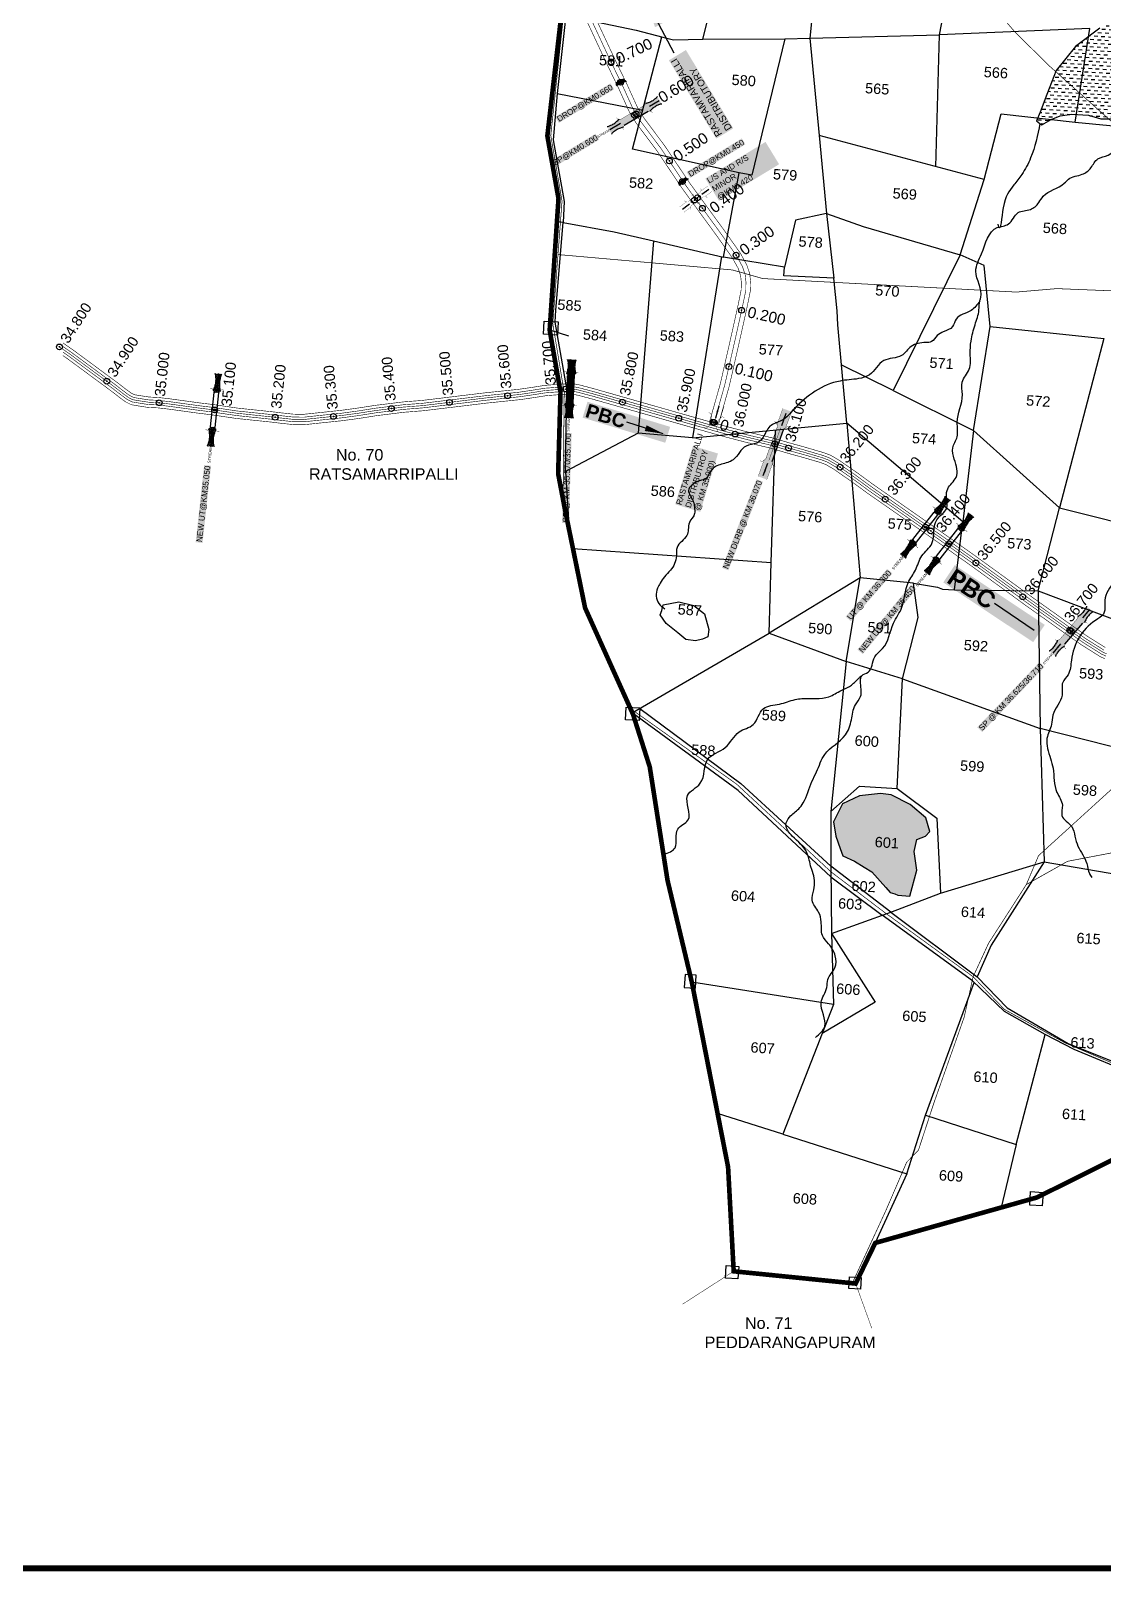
# Model space of a CAD drawing. Header units: inches. Extents: x 198958 to 218693, y 1596361 to 1611769.
# Drawn here: x 201623 to 203481, y 1598875 to 1601544 of the extents above; entities that cross this region are included whole.
import ezdxf
from ezdxf.enums import TextEntityAlignment as Align

# ---------------------------------------------------------------- set-up
doc = ezdxf.new("R2010")
doc.units = ezdxf.units.IN
doc.header["$LTSCALE"] = 15
doc.header["$MEASUREMENT"] = 0
doc.header["$PDMODE"] = 32
doc.header["$PDSIZE"] = 10
doc.linetypes.add('ACAD_ISO02W100', pattern=[15, 12, -3])
doc.linetypes.add('HIDDEN2', pattern=[0.1875, 0.125, -0.0625])
for name, color, linetype in [('CANAL1', 7, 'Continuous'), ('CSMark', 72, 'Continuous'), ('PAPER SIZE', 5, 'Continuous'), ('PLOTS', 7, 'Continuous'), ('PLOTS NO', 7, 'Continuous'), ('RE REMARKS', 7, 'Continuous'), ('ROADS', 1, 'Continuous'), ('STREAMS', 4, 'Continuous'), ('STRUCTURE', 5, 'Continuous'), ('TANKS', 4, 'Continuous'), ('TEXT', 1, 'Continuous'), ('text2', 7, 'Continuous'), ('VILLAGE BOUNDARY STONES', 1, 'Continuous'), ('VILLAGE BOUNDAY', 5, 'Continuous'), ('VILLAGE BOUNDRY', 5, 'Continuous')]:
    doc.layers.add(name, color=color, linetype=linetype)
doc.styles.get("Standard").update_dxf_attribs({"font": 'arial.ttf'})
doc.dimstyles.get("Standard").update_dxf_attribs({"dimtxt": 0.18, "dimasz": 0.18, "dimexe": 0.18, "dimexo": 0.0625, "dimgap": 0.09, "dimtad": 0, "dimtih": 1, "dimtoh": 1, "dimdec": 4, "dimzin": 0, "dimdsep": 46, "dimtxsty": 'Standard', "dimcen": 0.09, "dimadec": 0, "dimazin": 0, "dimtfac": 1, "dimtdec": 4, "dimtofl": 0, "dimtmove": 0, "dimatfit": 3, "dimfxl": 1, "dimtolj": 1, "dimtzin": 0, "dimarcsym": 0})
pattern_1 = [(356.38964, (193844.571, 1595630.348), (6.67528, 5.8829062), [6.2915795, -6.2915795])]

# ---------------------------------------------------------------- blocks, each defined once
blk = doc.blocks.new('DROP')
h = blk.add_hatch()
h.set_pattern_fill('ANSI31', color=1, scale=10, angle=45)
h.set_pattern_definition([(90, (-324.4107, -25.7687), (-1.25, 0), [])])
h.paths.add_polyline_path([(-9.9, -4.3), (-13.8, 4.1), (13.8, 4.1), (10.2, -4.3)])
at = {"layer": 'STRUCTURE', "color": 5, "const_width": 0.49}
blk.add_lwpolyline([(-9.9, -4.3), (-13.8, 4.1), (13.8, 4.1), (10.2, -4.3), (-9.9, -4.3)], dxfattribs=at)
at = {"layer": 'STRUCTURE', "color": 5}
blk.add_circle((0, 0), 1.33, dxfattribs=at)
blk = doc.blocks.new('SP')
at = {"layer": 'STRUCTURE'}
h = blk.add_hatch(dxfattribs=at)
h.set_pattern_fill('DASH', color=256, scale=8, style=0)
edge = h.paths.add_edge_path()
edge.add_spline(control_points=[(769825.7, 1706742.1), (769825.3, 1706741.8), (769823.8, 1706740.8), (769820.9, 1706740.3), (769817, 1706739.7), (769811.4, 1706738.9), (769804, 1706739.7), (769798.4, 1706741), (769795.6, 1706741.6)], knot_values=[0, 0, 0, 0, 1.613557, 5.24513, 8.624976, 13.470124, 22.190216, 30.746377, 30.746377, 30.746377, 30.746377], degree=3, periodic=0)
edge.add_line((769795.6, 1706741.6), (769792.6, 1706739.6))
edge.add_line((769792.6, 1706739.6), (769732.6, 1706739.6))
edge.add_line((769732.6, 1706739.6), (769729.6, 1706741.6))
edge.add_spline(control_points=[(769729.6, 1706741.6), (769726.9, 1706740.9), (769721.3, 1706739.5), (769713.9, 1706738.5), (769708.3, 1706739.1), (769704.4, 1706739.6), (769701.5, 1706740), (769700, 1706741), (769699.5, 1706741.3)], knot_values=[0, 0, 0, 0, 8.556161, 17.276253, 22.121402, 25.501247, 29.13282, 30.746377, 30.746377, 30.746377, 30.746377], degree=3, periodic=0)
edge.add_line((769699.5, 1706741.3), (769699.5, 1706722.1))
edge.add_spline(control_points=[(769699.5, 1706722.1), (769700, 1706722.4), (769701.4, 1706723.4), (769704.3, 1706724), (769708.2, 1706724.5), (769713.8, 1706725.3), (769721.2, 1706724.5), (769726.8, 1706723.3), (769729.6, 1706722.6)], knot_values=[0, 0, 0, 0, 1.613557, 5.24513, 8.624976, 13.470124, 22.190216, 30.746377, 30.746377, 30.746377, 30.746377], degree=3, periodic=0)
edge.add_line((769729.6, 1706722.6), (769732.6, 1706724.6))
edge.add_line((769732.6, 1706724.6), (769792.6, 1706724.6))
edge.add_line((769792.6, 1706724.6), (769795.6, 1706722.6))
edge.add_spline(control_points=[(769795.6, 1706722.6), (769798.4, 1706723.3), (769803.9, 1706724.8), (769811.3, 1706725.8), (769817, 1706725.1), (769820.9, 1706724.7), (769823.8, 1706724.2), (769825.2, 1706723.3), (769825.7, 1706723)], knot_values=[0, 0, 0, 0, 8.556161, 17.276253, 22.121402, 25.501247, 29.13282, 30.746377, 30.746377, 30.746377, 30.746377], degree=3, periodic=0)
edge.add_line((769825.7, 1706723), (769825.7, 1706742.1))
h.paths.add_polyline_path([(769764.2, 1706732.1, -1), (769761.1, 1706732.1, -1)], flags=0)
h.paths.add_polyline_path([(769761.1, 1706732.1, 1), (769764.2, 1706732.1, 1)], flags=16)
at = {"layer": 'STRUCTURE', "const_width": 0.628}
for points in [[(769726.6, 1706747.6), (769726.6, 1706743.6), (769732.6, 1706739.6), (769792.6, 1706739.6), (769798.6, 1706743.6), (769798.6, 1706747.6)], [(769726.6, 1706716.6), (769726.6, 1706720.6), (769732.6, 1706724.6), (769792.6, 1706724.6), (769798.6, 1706720.6), (769798.6, 1706716.6)]]:
    blk.add_lwpolyline(points, dxfattribs=at)
at = {"layer": 'STRUCTURE', "color": 3}
blk.add_lwpolyline([(769732.6, 1706724.6), (769792.6, 1706724.6)], dxfattribs=at)
blk.add_lwpolyline([(769732.6, 1706724.6), (769792.6, 1706724.6)], dxfattribs=at)
at = {"layer": 'STRUCTURE', "color": 0}
blk.add_circle((769762.6, 1706732.1), 1.55, dxfattribs=at)
at = {"layer": 'STRUCTURE'}
for points in [[(769699.5, 1706741.3), (769700.9, 1706740.5), (769704.4, 1706739.6), (769707.8, 1706739.2), (769712.6, 1706738.8), (769721.3, 1706739.7), (769729.6, 1706741.6)], [(769699.5, 1706722.1), (769700.9, 1706723), (769704.4, 1706724), (769707.7, 1706724.5), (769712.5, 1706725), (769721.2, 1706724.4), (769729.6, 1706722.6)], [(769825.7, 1706742.1), (769824.3, 1706741.3), (769820.8, 1706740.3), (769817.5, 1706739.8), (769812.7, 1706739.2), (769804, 1706739.9), (769795.6, 1706741.6)], [(769825.7, 1706723), (769824.3, 1706723.8), (769820.8, 1706724.7), (769817.4, 1706725.1), (769812.6, 1706725.5), (769803.9, 1706724.6), (769795.6, 1706722.6)]]:
    blk.add_spline(points, degree=3, dxfattribs=at)
at = {"layer": 'STRUCTURE', "color": 0}
blk.add_text('STREAM', height=5, dxfattribs=at).set_placement((769684.3, 1706732.1), align=Align.MIDDLE_CENTER)
for points in [[(769727.4, 1706732.1), (769700.8, 1706732.1)], [(769824.4, 1706732.1), (769800.5, 1706732.1)]]:
    blk.add_leader(points, dimstyle='Standard', override={"dimasz": 10, "dimgap": 0.09, "dimtad": 0}, dxfattribs=at)
blk = doc.blocks.new('UT')
at = {"layer": 'STRUCTURE'}
h = blk.add_hatch(dxfattribs=at)
h.set_pattern_fill('DASH', color=150, scale=8, angle=-39.6278, style=0)
h.set_pattern_definition([(320.372247933, (-4370.464, -6260.8811), (1.40800153113, 0.132407282), [1, -1])])
h.paths.add_polyline_path([(765163, 1700681.9), (765165.6, 1700680.6), (765167.2, 1700680.3), (765169.1, 1700680), (765172.4, 1700679.6), (765176.4, 1700679.3), (765179.5, 1700679.5), (765183.1, 1700679.9), (765187.7, 1700680.9), (765188.9, 1700681.2), (765193.1, 1700682.2), (765196.1, 1700680.2), (765196.1, 1700672.2), (765193.1, 1700670.2), (765190.5, 1700670.8), (765188.1, 1700671.3), (765185.5, 1700671.8), (765183.6, 1700672.1), (765181, 1700672.5), (765180.3, 1700672.5), (765178.5, 1700672.6), (765176.7, 1700672.6), (765174.6, 1700672.5), (765172.5, 1700672.3), (765170.4, 1700672), (765168.5, 1700671.7), (765166.1, 1700671.2), (765165, 1700670.8), (765163, 1700669.7)])
h.paths.add_polyline_path([(765259.1, 1700682.2), (765256.1, 1700680.2), (765256.1, 1700672.2), (765259.1, 1700670.2), (765261.9, 1700671), (765264.4, 1700671.6), (765266.4, 1700672), (765269.1, 1700672.5), (765272.7, 1700673), (765276.1, 1700673.1), (765278.6, 1700672.9), (765281.2, 1700672.7), (765283.9, 1700672.3), (765286.4, 1700671.9), (765288, 1700671.3), (765289.2, 1700670.6), (765289.1, 1700682.7), (765287.6, 1700681.8), (765285.7, 1700681.2), (765283, 1700680.7), (765281.2, 1700680.4), (765276.7, 1700679.9), (765272.7, 1700679.9), (765268.7, 1700680.3), (765264.8, 1700681), (765261.2, 1700681.7)])
at = {"layer": 'STRUCTURE', "color": 150, "const_width": 0.628}
for points in [[(765190.1, 1700688.2), (765190.1, 1700684.2), (765196.1, 1700680.2), (765256.1, 1700680.2), (765262.1, 1700684.2), (765262.1, 1700688.2)], [(765190.1, 1700664.2), (765190.1, 1700668.2), (765196.1, 1700672.2), (765256.1, 1700672.2), (765262.1, 1700668.2), (765262.1, 1700664.2)]]:
    blk.add_lwpolyline(points, dxfattribs=at)
at = {"layer": 'STRUCTURE', "color": 150}
for points in [[(765196.1, 1700680.2), (765256.1, 1700680.2)], [(765196.1, 1700672.2), (765256.1, 1700672.2)], [(765196.1, 1700672.2), (765256.1, 1700672.2)]]:
    blk.add_lwpolyline(points, dxfattribs=at)
at = {"layer": 'STRUCTURE', "color": 0}
blk.add_circle((765226.1, 1700676.2), 1.89, dxfattribs=at)
at = {"layer": 'STRUCTURE', "color": 150}
for points in [[(765163, 1700681.9), (765164.4, 1700681.1), (765167.9, 1700680.2), (765171.2, 1700679.8), (765176.1, 1700679.4), (765184.7, 1700680.3), (765193.1, 1700682.2)], [(765289.1, 1700682.7), (765287.8, 1700681.9), (765284.3, 1700680.9), (765280.9, 1700680.4), (765276.1, 1700679.8), (765267.4, 1700680.5), (765259.1, 1700682.2)], [(765163, 1700669.7), (765164.3, 1700670.6), (765167.8, 1700671.6), (765171.2, 1700672.1), (765176, 1700672.6), (765184.7, 1700672), (765193.1, 1700670.2)], [(765289.2, 1700670.6), (765287.8, 1700671.4), (765284.2, 1700672.3), (765280.9, 1700672.7), (765276.1, 1700673.1), (765267.4, 1700672.2), (765259.1, 1700670.2)]]:
    blk.add_spline(points, degree=3, dxfattribs=at)
at = {"layer": 'STRUCTURE', "color": 0}
blk.add_text('STREAM', height=5, dxfattribs=at).set_placement((765148.2, 1700675.8), align=Align.MIDDLE_CENTER)
for points in [[(765289.3, 1700676.7), (765265.4, 1700676.4)], [(765190.9, 1700676), (765164.2, 1700675.8)]]:
    blk.add_leader(points, dimstyle='Standard', override={"dimasz": 10, "dimgap": 0.09, "dimtad": 0}, dxfattribs=at)
blk = doc.blocks.new('DLB')
at = {"layer": 'STRUCTURE'}
h = blk.add_hatch(dxfattribs=at)
h.set_pattern_fill('DOTS', color=6, scale=20, angle=320.37224793, style=0)
h.paths.add_polyline_path([(769699.5, 1706950), (769699.5, 1706934), (769729.1, 1706934), (769732.1, 1706936), (769792.1, 1706936), (769795.1, 1706934), (769824.7, 1706934), (769824.7, 1706950), (769795.1, 1706950), (769792.1, 1706948), (769732.1, 1706948), (769729.1, 1706950)])
at = {"layer": 'STRUCTURE', "color": 6, "linetype": 'ACAD_ISO02W100', "ltscale": 0.5, "const_width": 0.5}
for points in [[(769699.5, 1706950), (769729.1, 1706950)], [(769795.1, 1706950), (769824.7, 1706950)], [(769699.5, 1706934), (769729.1, 1706934)], [(769795.1, 1706934), (769824.7, 1706934)]]:
    blk.add_lwpolyline(points, dxfattribs=at)
at = {"layer": 'STRUCTURE', "color": 6, "const_width": 0.628}
for points in [[(769726.1, 1706956), (769726.1, 1706952), (769732.1, 1706948), (769792.1, 1706948), (769798.1, 1706952), (769798.1, 1706956)], [(769726.1, 1706928), (769726.1, 1706932), (769732.1, 1706936), (769792.1, 1706936), (769798.1, 1706932), (769798.1, 1706928)], [(769732.1, 1706942), (769792.1, 1706942)]]:
    blk.add_lwpolyline(points, dxfattribs=at)
at = {"layer": 'STRUCTURE', "color": 6}
blk.add_lwpolyline([(769732.1, 1706936), (769792.1, 1706936)], dxfattribs=at)
blk.add_lwpolyline([(769732.1, 1706936), (769792.1, 1706936)], dxfattribs=at)
at = {"layer": 'STRUCTURE', "color": 0}
blk.add_circle((769762.1, 1706942), 1.8, dxfattribs=at)
for points in [[(769703.8, 1706942), (769726.7, 1706942)], [(769818.6, 1706942), (769795.7, 1706942)]]:
    blk.add_leader(points, dimstyle='Standard', override={"dimasz": 10, "dimgap": 0.09, "dimtad": 0}, dxfattribs=at)
blk = doc.blocks.new('OT')
at = {"layer": 'STRUCTURE', "color": 190}
for points, const_width in [([(769775.2, 1706601.8), (769775.2, 1706597.8), (769769.2, 1706593.8), (769761.8, 1706593.8), (769754.4, 1706593.8), (769748.4, 1706597.8), (769748.4, 1706601.8)], 0.5), ([(769751.4, 1706595.8), (769729.4, 1706595.8)], 0.5), ([(769751.4, 1706579), (769729.4, 1706579)], 0.5), ([(769748.4, 1706573), (769748.4, 1706577), (769754.4, 1706581), (769761.8, 1706581), (769761.8, 1706581), (769761.8, 1706581), (769769.2, 1706581), (769775.2, 1706577), (769775.2, 1706573)], 0.5), ([(769761.8, 1706593.8), (769761.8, 1706581)], 2.5)]:
    blk.add_lwpolyline(points, dxfattribs=dict(at, const_width=const_width))
at = {"layer": 'STRUCTURE', "color": 0}
blk.add_circle((769761.8, 1706587.4), 1.87, dxfattribs=at)
blk.add_leader([(769732.6, 1706587.4), (769753.8, 1706587.4)], dimstyle='Standard', override={"dimasz": 10, "dimgap": 0.09, "dimtad": 0}, dxfattribs=at)
blk = doc.blocks.new('PBC')
at = {"layer": 'STRUCTURE', "color": 5, "insert": (13.6, 8.7), "char_height": 30, "width": 181.057, "attachment_point": 1, "rotation": 325.6347, "bg_fill": 1, "box_fill_scale": 1.1, "bg_fill_color": 7, "bg_fill_true_color": 16777215, "bg_fill_transparency": 0}
blk.add_mtext('{\\fArial|b1|i0|c0|p34;\\C256;PBC}', dxfattribs=at)
at = {"layer": 'PAPER SIZE'}
blk.add_leader([(148.6, -102.5), (80.6, -54.7)], dimstyle='Standard', override={"dimasz": 40, "dimgap": 0.09, "dimtad": 0, "dimtfill": 2, "dimtfillclr": 5}, dxfattribs=at)

msp = doc.modelspace()

# ---------------------------------------------------------------- hatches: boundary and pattern name
at = {"layer": 'TANKS'}
h = msp.add_hatch(dxfattribs=at)
h.set_pattern_fill('DASH', color=256, scale=1.9816, angle=-3.6104)
h.set_pattern_definition(pattern_1)
h.paths.add_polyline_path([(203671.2, 1601308.3), (203670.3, 1601323.9), (203659.4, 1601338.8), (203652.2, 1601355.7), (203648, 1601379.6), (203638.3, 1601395.7), (203621.8, 1601428.7), (203612.7, 1601460.1), (203611.6, 1601477.2), (203601.3, 1601494), (203582.4, 1601526.9), (203565.3, 1601550.1), (203540.9, 1601561), (203503.1, 1601559.4), (203475.3, 1601548.9), (203433.2, 1601517), (203399.6, 1601475.7), (203383.5, 1601433.9), (203371.8, 1601403.5), (203365.8, 1601388), (203371.4, 1601383.9), (203375, 1601381.3), (203390.7, 1601390.7), (203406.8, 1601396.8), (203426.7, 1601399.9), (203455.4, 1601398), (203477.2, 1601391.8), (203512.8, 1601391.5), (203530.5, 1601385.5), (203535.3, 1601376.2), (203555.3, 1601380.7), (203580.7, 1601382.2), (203600.9, 1601373.4), (203614.8, 1601357.7), (203632.4, 1601342.1), (203646, 1601330), (203657.4, 1601319.1)])
h.paths.add_polyline_path([(203630.9, 1601474.7), (203704.8, 1601478.9), (203766.8, 1601476.3), (203842.7, 1601457.5), (203911.5, 1601434), (203963.3, 1601425.3), (204034.9, 1601399.5), (204047.6, 1601388.5), (204063.3, 1601375), (204062.3, 1601363.3), (204054.5, 1601354.4), (204035.9, 1601352.1), (204001.7, 1601355.9), (203958.9, 1601360.6), (203933.6, 1601363.4), (203918.1, 1601365.1), (203879.5, 1601365.7), (203855.4, 1601366.1), (203802.2, 1601378.9), (203750.1, 1601396.9), (203703.9, 1601409.8), (203644.8, 1601441.1), (203634.3, 1601457.9)])
h = msp.add_hatch(dxfattribs=at)
h.set_pattern_fill('DASH', color=256, scale=1.9816, angle=-3.6104)
h.set_pattern_definition(pattern_1)
h.paths.add_polyline_path([(203145.9, 1600044.9), (203158.2, 1600089.9), (203153.6, 1600122.3), (203158.3, 1600143.1), (203173.5, 1600149.1), (203181, 1600156.9), (203173.6, 1600180.6), (203146.9, 1600203.7), (203114, 1600220.8), (203095.4, 1600222.8), (203058.9, 1600218.6), (203029.4, 1600204.9), (203013.9, 1600173.8), (203017.7, 1600148.8), (203025.3, 1600127.6), (203029.9, 1600114.8), (203050.2, 1600105.5), (203067.1, 1600095.2), (203080.3, 1600087.1), (203104.5, 1600060), (203112, 1600051.6), (203119.9, 1600048.8), (203125.2, 1600046.7)])
h.paths.add_polyline_path([(203999.5, 1600204.3), (204018.2, 1600197.3), (204032.1, 1600195.4), (204039.2, 1600196.8), (204061.2, 1600203.1), (204066, 1600224.7), (204062.2, 1600234.9), (204046.2, 1600248.3), (204009.5, 1600255.9), (203992, 1600254.4), (203972.2, 1600236.9), (203970.5, 1600226.2), (203979.5, 1600214.4)])

# ---------------------------------------------------------------- linework, layer by layer
at = {"color": 3}
for p in [(202558, 1600924, 33), (201941.6, 1600887.3), (202807.1, 1600865.8), (202843.3, 1600845.6), (202912.1, 1600828.4), (203173.1, 1600684.2), (203213.9, 1600655.4, 28), (203260.7, 1600622.4), (203425.6, 1600503.9)]:
    msp.add_point(p, dxfattribs=at)
at = {"layer": 'CANAL1', "color": 200, "const_width": 1}
for points in [[(202799.4, 1600868), (202817.8, 1600932.9), (202834.1, 1601004.3), (202848.2, 1601067.4), (202853.9, 1601095.4), (202854.1, 1601109.2), (202852.9, 1601120.2), (202848.7, 1601132.6), (202838.9, 1601150.4), (202811.3, 1601189.5), (202752.3, 1601270.3), (202707.8, 1601336.6), (202671.6, 1601385), (202659.9, 1601404.3), (202642.6, 1601442.4), (202618.4, 1601492.7), (202583.3, 1601568)], [(202814.8, 1600863.6), (202833.3, 1600928.9), (202849.7, 1601000.8), (202863.8, 1601064.1), (202869.8, 1601093.6), (202870.2, 1601109.9), (202868.6, 1601123.7), (202863.4, 1601139), (202852.5, 1601158.9), (202824.3, 1601198.8), (202765.4, 1601279.5), (202720.8, 1601345.9), (202684.9, 1601394), (202674.1, 1601411.8), (202657.1, 1601449.2), (202632.9, 1601499.5), (202597.9, 1601574.5)], [(201678.9, 1601003.4), (201697.1, 1600990.8), (201772.8, 1600934.9), (201788.7, 1600922.7), (201796.8, 1600916.8), (201802.8, 1600913.8), (201810.2, 1600912.5), (201827.8, 1600909.8), (201844.5, 1600908.9), (201864.6, 1600906.6), (201913.8, 1600899.8), (201940.1, 1600896.6), (201943, 1600896.2), (201981, 1600890.6), (202047.1, 1600883.6), (202056.6, 1600882.4), (202078.8, 1600880), (202096.8, 1600879.9), (202108.9, 1600881.2), (202130.7, 1600883.5), (202160, 1600886.6), (202188.8, 1600890.5), (202219.7, 1600895.3), (202268.4, 1600901.3), (202301.5, 1600903.9), (202410.5, 1600917.1), (202458.7, 1600922.1), (202469, 1600923.2), (202491.8, 1600926.5), (202513.2, 1600929.9), (202540.9, 1600932.1), (202561.1, 1600933.1), (202574.4, 1600930.6), (202599.2, 1600924), (202810, 1600863.9), (202834.2, 1600857.2), (202845.6, 1600854.3), (202865.6, 1600849.1), (202908.5, 1600838.8), (202939.6, 1600829.7), (202963.6, 1600823.1), (202997, 1600813.3), (203008.3, 1600809.1), (203023.9, 1600800.1), (203037.4, 1600790.6), (203053.8, 1600779.3), (203082.9, 1600758), (203128.7, 1600726.2), (203218.3, 1600663.6), (203257.5, 1600635.9), (203266, 1600629.7), (203315.6, 1600593.8), (203355.7, 1600564.6), (203434.3, 1600508.7), (203453.2, 1600495.5), (203484.7, 1600475.8)], [(201678.9, 1600981.5), (201686.6, 1600976.2), (201762, 1600920.6), (201777.9, 1600908.3), (201787.3, 1600901.4), (201797.1, 1600896.5), (201807.4, 1600894.7), (201826, 1600891.8), (201843.1, 1600891), (201862.3, 1600888.8), (201911.5, 1600882), (201937.6, 1600878.8), (201940.3, 1600878.4), (201978.8, 1600872.7), (202045, 1600865.8), (202054.5, 1600864.5), (202077.8, 1600862), (202097.7, 1600861.9), (202110.8, 1600863.3), (202132.6, 1600865.6), (202162.2, 1600868.7), (202191.4, 1600872.6), (202222.2, 1600877.5), (202270.2, 1600883.4), (202303.2, 1600886), (202412.5, 1600899.2), (202460.6, 1600904.2), (202471.3, 1600905.3), (202494.5, 1600908.7), (202515.3, 1600912), (202542.1, 1600914.2), (202559.8, 1600915), (202570.5, 1600913), (202594.4, 1600906.7), (202805.1, 1600846.6), (202829.6, 1600839.8), (202841, 1600836.9), (202861.2, 1600831.6), (202903.9, 1600821.4), (202934.7, 1600812.4), (202958.7, 1600805.8), (202991.3, 1600796.3), (203000.5, 1600792.8), (203014.2, 1600784.9), (203027.1, 1600775.8), (203043.4, 1600764.6), (203072.4, 1600743.4), (203118.4, 1600711.4), (203208, 1600648.8), (203247, 1600621.2), (203255.4, 1600615.2), (203305, 1600579.3), (203345.2, 1600549.9), (203423.9, 1600494), (203443.3, 1600480.5), (203476.2, 1600459.8), (203483.9, 1600456.4)]]:
    msp.add_lwpolyline(points, dxfattribs=at)
at = {"layer": 'CANAL1', "color": 1, "linetype": 'HIDDEN2', "ltscale": 4, "const_width": 1}
for points in [[(202807.1, 1600865.8), (202825.5, 1600930.9), (202841.9, 1601002.6), (202856, 1601065.8), (202861.9, 1601094.5), (202862.1, 1601109.5), (202860.8, 1601121.9), (202856.1, 1601135.8), (202845.7, 1601154.7), (202817.8, 1601194.2), (202758.9, 1601274.9), (202714.3, 1601341.3), (202678.2, 1601389.5), (202667, 1601408), (202649.9, 1601445.8), (202625.6, 1601496.1), (202590.6, 1601571.2)], [(201671.1, 1600997.8), (201691.8, 1600983.5), (201767.4, 1600927.8), (201783.3, 1600915.5), (201792.1, 1600909.1), (201799.9, 1600905.1), (201808.8, 1600903.6), (201826.9, 1600900.8), (201843.8, 1600900), (201863.4, 1600897.7), (201912.6, 1600890.9), (201938.9, 1600887.7), (201941.6, 1600887.3), (201979.9, 1600881.7), (202046, 1600874.7), (202055.5, 1600873.5), (202078.3, 1600871), (202097.2, 1600870.9), (202109.8, 1600872.3), (202131.7, 1600874.6), (202161.1, 1600877.7), (202190.1, 1600881.6), (202221, 1600886.4), (202269.3, 1600892.4), (202302.3, 1600894.9), (202411.5, 1600908.2), (202459.6, 1600913.1), (202470.1, 1600914.2), (202493.1, 1600917.6), (202514.3, 1600921), (202541.5, 1600923.1), (202560.4, 1600924.1), (202572.5, 1600921.8), (202596.8, 1600915.4), (202807.5, 1600855.3), (202831.9, 1600848.5), (202843.3, 1600845.6), (202863.4, 1600840.4), (202906.2, 1600830.1), (202937.1, 1600821.1), (202961.2, 1600814.5), (202994.1, 1600804.8), (203004.4, 1600800.9), (203019, 1600792.5), (203032.2, 1600783.2), (203048.6, 1600772), (203077.7, 1600750.7), (203123.5, 1600718.8), (203213.2, 1600656.2), (203252.3, 1600628.6), (203260.7, 1600622.4), (203310.3, 1600586.5), (203350.5, 1600557.3), (203429.1, 1600501.4), (203448.3, 1600488), (203480.4, 1600467.8), (203487.3, 1600464.7)]]:
    msp.add_lwpolyline(points, dxfattribs=at)
at = {"layer": 'CANAL1', "color": 5, "const_width": 1}
for points in [[(201678.9, 1600997.3), (201694.1, 1600986.7), (201769.8, 1600931), (201785.7, 1600918.7), (201794.2, 1600912.5), (201801.2, 1600909), (201809.4, 1600907.6), (201827.3, 1600904.8), (201844.1, 1600904), (201863.9, 1600901.7), (201913.2, 1600894.9), (201939.4, 1600891.7), (201942.2, 1600891.3), (201980.4, 1600885.6), (202046.5, 1600878.7), (202056, 1600877.5), (202078.5, 1600875), (202097, 1600874.9), (202109.4, 1600876.3), (202131.2, 1600878.6), (202160.6, 1600881.6), (202189.5, 1600885.5), (202220.4, 1600890.4), (202268.9, 1600896.4), (202302, 1600898.9), (202411, 1600912.1), (202459.2, 1600917.1), (202469.6, 1600918.2), (202492.5, 1600921.6), (202513.8, 1600925), (202541.3, 1600927.1), (202560.7, 1600928.1), (202573.3, 1600925.7), (202597.9, 1600919.2), (202808.6, 1600859.1), (202832.9, 1600852.4), (202844.3, 1600849.4), (202864.4, 1600844.2), (202907.2, 1600834), (202938.2, 1600824.9), (202962.3, 1600818.3), (202995.4, 1600808.6), (203006.1, 1600804.6), (203021.2, 1600795.9), (203034.5, 1600786.5), (203050.9, 1600775.3), (203080, 1600754), (203125.8, 1600722.1), (203215.5, 1600659.5), (203254.6, 1600631.8), (203263, 1600625.7), (203312.6, 1600589.8), (203352.8, 1600560.5), (203431.4, 1600504.6), (203450.5, 1600491.3), (203482.3, 1600471.3)], [(201678.9, 1600987.6), (201689.5, 1600980.2), (201765, 1600924.6), (201780.9, 1600912.3), (201790, 1600905.7), (201798.7, 1600901.3), (201808.2, 1600899.7), (201826.5, 1600896.8), (201843.5, 1600896), (201862.9, 1600893.7), (201912.1, 1600887), (201938.3, 1600883.8), (201941.1, 1600883.3), (201979.4, 1600877.7), (202045.6, 1600870.7), (202055.1, 1600869.5), (202078, 1600867), (202097.5, 1600866.9), (202110.3, 1600868.3), (202132.1, 1600870.6), (202161.6, 1600873.7), (202190.7, 1600877.6), (202221.5, 1600882.5), (202269.7, 1600888.4), (202302.7, 1600891), (202411.9, 1600904.2), (202460.1, 1600909.2), (202470.6, 1600910.3), (202493.7, 1600913.7), (202514.7, 1600917), (202541.8, 1600919.1), (202560.2, 1600920.1), (202571.6, 1600917.9), (202595.7, 1600911.5), (202806.5, 1600851.4), (202830.9, 1600844.7), (202842.3, 1600841.7), (202862.4, 1600836.5), (202905.2, 1600826.3), (202936, 1600817.2), (202960.1, 1600810.6), (202992.9, 1600801), (203002.7, 1600797.3), (203016.9, 1600789.1), (203030, 1600779.9), (203046.3, 1600768.7), (203075.3, 1600747.4), (203121.2, 1600715.5), (203210.9, 1600652.9), (203249.9, 1600625.3), (203258.4, 1600619.2), (203307.9, 1600583.3), (203348.1, 1600554), (203426.8, 1600498.1), (203446.1, 1600484.6), (203478.5, 1600464.2), (203485.8, 1600461)]]:
    msp.add_lwpolyline(points, dxfattribs=at)
at = {"layer": 'PLOTS'}
for points in [[(203003.6, 1601834.4), (202972.7, 1601531.7), (203197.2, 1601537.4), (203247.1, 1601794)], [(202787.6, 1601529.7), (202816.6, 1601644.3), (202859.4, 1601814.6)], [(202550.2, 1601570.6), (202535.1, 1601435.4), (202528.3, 1601355.6), (202547, 1601248.4), (202545.7, 1601212.2), (202534.7, 1601213.5)], [(202550.2, 1601570.6), (202671.9, 1601545.4), (202718.2, 1601533.3), (202736.6, 1601528.5), (202787.6, 1601529.7), (202929.8, 1601530.3), (202972.7, 1601531.7)], [(202545.7, 1601212.2), (202633.9, 1601195.9), (202702.2, 1601180.3), (202823.1, 1601152.2), (202850.2, 1601298.2), (202665.4, 1601339.1), (202716.3, 1601533.8)], [(202972.7, 1601531.7), (202988.9, 1601362.6), (203001.6, 1601227.5), (202948, 1601216.1), (202928.9, 1601134.5), (202823.1, 1601152.2)], [(203191.4, 1601308.6), (203197.2, 1601537.4)], [(203458.2, 1601548.1), (203197.2, 1601537.4)], [(203432.5, 1601386.1), (203458.2, 1601548.1)], [(202929.8, 1601530.3), (202872.1, 1601294.2), (202850.2, 1601298.2)], [(202535.1, 1601435.4), (202680.6, 1601407.4), (202683.2, 1601407.4)], [(203274.6, 1601286.4), (203304.2, 1601400.2), (203432.5, 1601386.1), (203582.8, 1601371.6)], [(203233.4, 1601156.1), (203274.6, 1601286.4), (202988.9, 1601362.6)], [(202549.5, 1600780.8), (202551.9, 1600924.6), (202531.4, 1601039.3), (202533, 1601060), (202545.7, 1601212.2)], [(203001.6, 1601227.5), (203014.4, 1601115.8)], [(203001.6, 1601227.5), (203065, 1601205.4), (203233.4, 1601156.1), (203117.2, 1600921.1), (203027.4, 1600965.5)], [(202702.2, 1601180.3), (202675.7, 1600847.4)], [(202819.8, 1601153), (202769.3, 1600839.3), (202675.7, 1600847.4), (202549.5, 1600780.8), (202556, 1600678.5)], [(202769.3, 1600839.3), (203036.7, 1600864.3), (203021.1, 1601035.1), (203020, 1601058.9), (203014.4, 1601115.8), (202927.9, 1601119.9), (202928.9, 1601134.5)], [(203117.2, 1600921.1), (203256.1, 1600851.8), (203285.5, 1601031.7), (203275, 1601137.4), (203233.4, 1601156.1)], [(203285.5, 1601031.7), (203482.1, 1601011.1), (203405.5, 1600717.8), (203256.1, 1600851.8)], [(203036.7, 1600864.3), (203060.2, 1600596.6), (202902.3, 1600500.9), (202906.1, 1600622.8), (202913.1, 1600852.7)], [(203256.1, 1600851.8), (203237.7, 1600693.6), (203036.7, 1600864.3)], [(203223.3, 1600575.5), (203368.3, 1600573.7), (203405.5, 1600717.8)], [(203405.5, 1600717.8), (203744, 1600632.8), (203730.1, 1600437.6)], [(203152.4, 1600587.1), (203194.2, 1600580.5), (203202.8, 1600577), (203223.3, 1600575.5), (203237.7, 1600693.6)], [(202562.4, 1600647.1), (202906.1, 1600622.8)], [(202902.3, 1600500.9), (203035.9, 1600451.5), (203060.2, 1600596.6)], [(203133.2, 1600421.6), (203160.5, 1600527.9), (203152.4, 1600587.1), (203060.2, 1600596.6)], [(203368.3, 1600573.7), (203730.1, 1600437.6), (203679.4, 1600232.1)], [(203368.3, 1600573.7), (203371.6, 1600335.4)], [(202665.3, 1600362.7), (202902.3, 1600500.9)], [(203035.9, 1600451.5), (203009.1, 1600191.5), (203009.3, 1600097.2), (203010.6, 1599980.2), (203112.9, 1600017.5), (203009.3, 1600097.2)], [(203123.9, 1600231.7), (203133.2, 1600421.6), (203035.9, 1600451.5)], [(203133.2, 1600421.6), (203371.6, 1600335.4), (203378.8, 1600104.4)], [(203009.5, 1600078.6), (202848.7, 1600227.8), (202665.3, 1600362.7)], [(202678.1, 1600370.2), (202853.4, 1600240.1), (203009.3, 1600097.2)], [(203378.8, 1600104.4), (203526.8, 1600078.8), (203633.6, 1600060.4), (203679.4, 1600232.1), (203531.5, 1600295), (203371.6, 1600335.4)], [(203009.1, 1600191.5), (203059.1, 1600235.8), (203123.9, 1600231.7), (203192.7, 1600180.4), (203199.2, 1600050.3)], [(203112.9, 1600017.5), (203199.2, 1600050.3), (203378.8, 1600104.4), (203287, 1599960.3), (203262.7, 1599905.4)], [(203009.5, 1600078.6), (203098.2, 1600012.1)], [(203536.4, 1599735.4), (203430.5, 1599779.5), (203380.5, 1599805.4), (203310.2, 1599845.1), (203254.9, 1599898.3), (203098.2, 1600012.1)], [(203112.9, 1600017.5), (203262.7, 1599905.4), (203314.8, 1599851.4), (203420.2, 1599789.9), (203520, 1599749.9), (203596.3, 1599723.9), (203746.9, 1599676.4)], [(203010.6, 1599980.2), (203013.8, 1599857.3), (202768.4, 1599896)], [(203010.6, 1599980.2), (203086.1, 1599861.1), (202994, 1599806.9)], [(203140.6, 1599563.9), (203173.2, 1599665.4), (203257.7, 1599895.6)], [(203013.8, 1599857.3), (202925.8, 1599632.8), (202813, 1599668.7)], [(203173.2, 1599665.4), (203330.5, 1599615), (203380.5, 1599805.4)], [(202925.8, 1599632.8), (203140.6, 1599563.9), (203086.2, 1599444.2)], [(203330.5, 1599615), (203304.5, 1599505.6)]]:
    msp.add_lwpolyline(points, dxfattribs=at)
at = {"layer": 'ROADS', "const_width": 1.19}
for points in [[(202690.3, 1602352.8), (202631.4, 1602113.3), (202614.4, 1601857.8), (202569.6, 1601659.2), (202546.1, 1601571.1), (202524, 1601363), (202543.5, 1601249.3), (202527.5, 1601036.9), (202547.3, 1600917.7), (202545.2, 1600732.2)], [(203802.1, 1601130.7), (203692.5, 1601252.7), (203638.4, 1601295.5), (203571.8, 1601336), (203530.8, 1601363.5), (203504.3, 1601379.2), (203387.3, 1601483.8), (203327.7, 1601542.7), (203222.2, 1601665.7), (203076.3, 1601822.3), (203023.7, 1601889.3), (202977.2, 1601920), (202908.7, 1601958), (202879.7, 1601987.6), (202853.6, 1602017.8), (202797.2, 1602071.7), (202756.8, 1602098.6), (202748.8, 1602111.2), (202685.3, 1602332.5)], [(202536.5, 1601156.6), (202838.9, 1601129.9), (202891.2, 1601115), (203330.5, 1601091.6), (203400.5, 1601097.6), (203505, 1601093.4), (203669.9, 1601104.2), (203779.4, 1601126.1), (203802.1, 1601130.7), (203904.9, 1601132.5), (204132.2, 1601122.4), (204453.1, 1601113), (204643.6, 1601146.1), (204788.1, 1601231.1), (205021.4, 1601322.3), (205150.1, 1601455.4), (205189.7, 1601518.3), (205213.7, 1601557.2)], [(203255.7, 1599905.4), (203103.9, 1600015.7), (203009.5, 1600087.1), (202912.6, 1600177.4), (202845.6, 1600239.4), (202662, 1600370.1)], [(204163.5, 1600300.4), (204099.2, 1600287.7), (203931, 1600233.9), (203901.4, 1600230.4), (203778.7, 1600220), (203661.4, 1600144.1), (203527.9, 1600126.1), (203419.4, 1600105.4), (203357.1, 1600070.3), (203347.9, 1600065.1), (203282.6, 1599963.6), (203255.7, 1599905.4), (203240.3, 1599835.6), (203187.7, 1599686.6), (203160.9, 1599604.6), (203140.6, 1599584.1), (203105.2, 1599501.7), (203046.4, 1599374.4)], [(203347.9, 1600065.1), (203369.1, 1600115.2), (203530.8, 1600262.3)], [(203738.3, 1599673.8), (203534.6, 1599739.8), (203415.5, 1599790.6), (203309.9, 1599848.8), (203255.7, 1599905.4)]]:
    msp.add_lwpolyline(points, dxfattribs=at)
at = {"layer": 'STREAMS'}
for points in [[(204185.7, 1601780), (204197.4, 1601761.5), (204203.1, 1601740.3), (204222.6, 1601723.6), (204225.5, 1601700.9), (204211.3, 1601684), (204205.8, 1601665.9), (204193.2, 1601647.5), (204189.7, 1601628.7), (204172.7, 1601610.6), (204163.9, 1601594.7), (204157.8, 1601574.8), (204137.4, 1601546.6), (204125.5, 1601516.5), (204113.1, 1601501.8), (204112.3, 1601475.3), (204092.7, 1601439.8), (204081.5, 1601402.5), (204071.4, 1601377.6), (204067.2, 1601365.6), (204077.4, 1601333), (204078.4, 1601315.6), (204075.2, 1601269.7), (204067.4, 1601265.4), (204050.3, 1601270.2), (204027.7, 1601285.3), (204012.6, 1601299.2), (203993.4, 1601298), (203972.7, 1601299.3), (203942.8, 1601295.7), (203924.4, 1601296.2), (203904.6, 1601301.6), (203878.1, 1601285.5), (203853.8, 1601263.2), (203841.8, 1601245.9), (203838, 1601229.1), (203822, 1601195.9), (203812.1, 1601188), (203800.1, 1601167.4), (203788.1, 1601146.6), (203780, 1601127.4), (203771.2, 1601112.8), (203742.8, 1601081.3), (203730.4, 1601036.5), (203722.3, 1601018.1), (203712.4, 1600985.9), (203693.2, 1600951.6), (203678.4, 1600938.3), (203670.4, 1600930.1), (203659, 1600901.3), (203641.5, 1600874.9), (203631.1, 1600850.8), (203618, 1600840), (203603.1, 1600826.8), (203576.4, 1600791.8), (203552.6, 1600770.4), (203519.9, 1600700), (203499.2, 1600657.8), (203505.9, 1600643.2), (203498.8, 1600613.7), (203501.7, 1600598.2), (203485.4, 1600566.1), (203481.4, 1600533.6), (203467.6, 1600522.8), (203426, 1600454.1), (203420.2, 1600428.7), (203411, 1600415.4), (203409.9, 1600393.5), (203393.8, 1600358.4), (203391.8, 1600342.8), (203383.7, 1600318.3), (203389.8, 1600283.4), (203394.2, 1600266.5), (203400.9, 1600224.8), (203410.3, 1600202.9), (203409.6, 1600184.7), (203426.6, 1600165.5), (203432.1, 1600148.7), (203437.4, 1600131.5), (203452.6, 1600101.5), (203457.1, 1600084.1), (203461.3, 1600077.5)], [(202982.4, 1599800.1), (202999, 1599819.6), (202992.5, 1599860.7), (203002.3, 1599886.7), (203004.2, 1599900.6), (203016.4, 1599920.9), (203017, 1599941.6), (203005.3, 1599962.3), (202994.7, 1599977), (202992.6, 1600000.4), (202988.1, 1600017.1), (202976.9, 1600037.8), (202979.8, 1600055.7), (202977.4, 1600087.8), (202975.2, 1600094.3), (202967.8, 1600120.2), (202942.5, 1600149.2), (202931.4, 1600168.6), (202937.7, 1600182), (202953.5, 1600196.3), (202961.4, 1600206.4), (202976.4, 1600243.7), (202984.6, 1600260.4), (202998.7, 1600290.6), (203034.4, 1600324.3), (203044.9, 1600350.3), (203051.8, 1600376.4), (203060.7, 1600391), (203060.6, 1600417.3), (203063, 1600426.9), (203073.8, 1600433.1), (203085.3, 1600459.4), (203099, 1600474.3), (203117.8, 1600517.8), (203132.3, 1600545.5), (203143.2, 1600588.1), (203155.7, 1600609.8), (203166.9, 1600634.6), (203184.4, 1600656.2), (203192.6, 1600696.8), (203209.9, 1600717.2), (203209.5, 1600737.6), (203211.7, 1600750.9), (203226.3, 1600770.4), (203223.1, 1600802), (203220.5, 1600821.7), (203228, 1600840.8), (203228.2, 1600865.7), (203237.1, 1600914), (203236.7, 1600935.3), (203249.1, 1600958.1), (203250.7, 1600984.4), (203252.2, 1601006.8), (203259.1, 1601035.1), (203265.9, 1601060.5), (203267.5, 1601077.1), (203269, 1601082.2), (203260.5, 1601127.7), (203270.3, 1601158), (203297.6, 1601203.3), (203317, 1601209.6), (203333.8, 1601229.3), (203354.9, 1601234.8), (203369.5, 1601246.6), (203377.1, 1601257.6), (203413.7, 1601280.1), (203420.9, 1601287.2), (203444.9, 1601295.7), (203459.9, 1601307.1), (203471.7, 1601322.4), (203489.5, 1601328.6), (203530.3, 1601376.7), (203540.3, 1601379.3), (203574.7, 1601379.6), (203615, 1601363.5), (203632.4, 1601334.6), (203662.3, 1601316.1), (203673.6, 1601305.2), (203688.4, 1601284.8), (203713.5, 1601268), (203722.7, 1601249.1), (203739.9, 1601236.4), (203753.8, 1601219.4), (203760.2, 1601205.3), (203767.5, 1601193.7), (203776.8, 1601189.7), (203784.9, 1601177.6), (203796.9, 1601161.6), (203795.9, 1601162.2)], [(203371.4, 1601383.9), (203355.4, 1601323.9), (203339.9, 1601295.3), (203326.4, 1601277.2), (203307.8, 1601237.5), (203300.3, 1601204.2), (203298.9, 1601209)], [(203267.3, 1601076.1), (203252.1, 1601059.6), (203226.3, 1601044.7), (203220.1, 1601031.8), (203204.1, 1601022.8), (203193.7, 1601016.2), (203183.5, 1601005.7), (203173.8, 1601004.2), (203148.5, 1600997.4), (203131.6, 1600981.5), (203100.9, 1600972.8), (203076, 1600948.3), (203057.1, 1600941.6), (203025.3, 1600937.5), (202945.5, 1600888.9), (202923.8, 1600869.2), (202903.5, 1600859), (202891.9, 1600840), (202881, 1600830.1), (202862.3, 1600824.8), (202840.1, 1600801), (202819.7, 1600793.3), (202801.7, 1600782.4), (202793.8, 1600769.4), (202781.4, 1600764.5), (202762.7, 1600747.7), (202770.9, 1600728.7), (202772.9, 1600718.8), (202773.3, 1600707.9), (202764.1, 1600692.3), (202762.2, 1600680.1), (202759.7, 1600670.1), (202742.8, 1600649.3), (202741.7, 1600634.4), (202731.3, 1600609.6), (202720.9, 1600598.2), (202713.6, 1600587.3), (202708.8, 1600578.5), (202711.3, 1600551.9), (202721.6, 1600542.8)], [(202719.2, 1600117.2), (202739.4, 1600129), (202744.1, 1600161.3), (202761.7, 1600176.4), (202761, 1600219.2), (202783.1, 1600240.5), (202796.1, 1600282.6), (202826.3, 1600302.4), (202850.4, 1600329.6), (202874.7, 1600342.5), (202892.5, 1600369.9), (202920.2, 1600377.8), (202947.3, 1600385.6), (202959.1, 1600387.2), (203005.9, 1600390.5), (203027.3, 1600401.4), (203041.3, 1600408.2), (203055.3, 1600420.2), (203061.3, 1600426)]]:
    msp.add_spline(points, degree=3, dxfattribs=at)
at = {"layer": 'TANKS'}
msp.add_lwpolyline([(203475.3, 1601548.9), (203433.2, 1601517), (203399.6, 1601475.7), (203383.5, 1601433.9), (203371.8, 1601403.5), (203365.8, 1601388), (203371.4, 1601383.9), (203375, 1601381.3), (203390.7, 1601390.7), (203406.8, 1601396.8), (203426.7, 1601399.9), (203455.4, 1601398), (203477.2, 1601391.8), (203512.8, 1601391.5)], dxfattribs=at)
for points in [[(202718.7, 1600549.9), (202745.8, 1600555.1), (202772, 1600548.5), (202790.4, 1600533.9), (202797.7, 1600507), (202795.9, 1600494.3), (202787, 1600490.1), (202774.7, 1600487.4), (202758, 1600489.9), (202744.1, 1600501.1), (202723.8, 1600517.4), (202713.4, 1600532.5), (202716.4, 1600539.9)], [(203145.9, 1600044.9), (203158.2, 1600089.9), (203153.6, 1600122.3), (203158.3, 1600143.1), (203173.5, 1600149.1), (203181, 1600156.9), (203173.6, 1600180.6), (203146.9, 1600203.7), (203114, 1600220.8), (203095.4, 1600222.8), (203058.9, 1600218.6), (203029.4, 1600204.9), (203013.9, 1600173.8), (203017.7, 1600148.8), (203025.3, 1600127.6), (203029.9, 1600114.8), (203050.2, 1600105.5), (203067.1, 1600095.2), (203080.3, 1600087.1), (203104.5, 1600060), (203112, 1600051.6), (203119.9, 1600048.8), (203125.2, 1600046.7)]]:
    msp.add_lwpolyline(points, close=True, dxfattribs=at)
at = {"layer": 'text2', "color": 5, "const_width": 10}
msp.add_lwpolyline([(199249, 1611176.2), (208233.7, 1611176.2), (208233.7, 1598880.5), (199249, 1598880.5)], close=True, dxfattribs=at)
at = {"layer": 'text2', "color": 2}
msp.add_lwpolyline([(202522.1, 1601025.9), (202555, 1601016)], dxfattribs=at)
at = {"layer": 'text2', "color": 2, "linetype": 'Continuous'}
for p in [(202628.4, 1601490.3), (202671.7, 1601400.2), (202729.5, 1601318.7), (202786.7, 1601236.7), (202845.1, 1601155.5), (202854.7, 1601060), (202832.7, 1600962.4), (203341.6, 1600563.7), (203423.1, 1600505.7)]:
    msp.add_point(p, dxfattribs=at)
at = {"layer": 'text2', "color": 3, "linetype": 'Continuous'}
for p in [(202645, 1601455, 6), (202669, 1601398, 5), (202752, 1601283, 4), (202773, 1601251, 2), (202778, 1601255, 3), (202805, 1600866, 1)]:
    msp.add_point(p, dxfattribs=at)
at = {"layer": 'text2', "color": 5, "linetype": 'Continuous'}
for p in [(201672.8, 1600996.6), (201754.8, 1600937.1), (202549.9, 1600923.6), (201845.5, 1600899.8), (202247.9, 1600889.7), (202348.6, 1600900.5), (202449.3, 1600912.1), (202648.2, 1600900.7), (202046.6, 1600874.6), (202147.4, 1600876.2), (202745.6, 1600872.9), (202843.2, 1600845.6), (202935.8, 1600821.4), (203025.2, 1600788.2), (203103.5, 1600732.7), (203182.3, 1600677.8)]:
    msp.add_point(p, dxfattribs=at)
at = {"layer": 'VILLAGE BOUNDARY STONES'}
for points in [[(202512.7, 1601041.4), (202536.9, 1601039.9), (202535.4, 1601017), (202511.2, 1601018.5)], [(202654.8, 1600372.4), (202678.3, 1600371), (202677, 1600349.3), (202653.4, 1600350.7)], [(202775.9, 1599908.3), (202756.6, 1599909.5), (202755.2, 1599886.8), (202774.5, 1599885.6)], [(203355.3, 1599533.1), (203376.9, 1599531.7), (203375.4, 1599508.2), (203353.8, 1599509.6)], [(202828, 1599404.9), (202849.7, 1599403.5), (202848.3, 1599381.9), (202826.7, 1599383.3)], [(203041.6, 1599385.4), (203061.9, 1599384.1), (203060.7, 1599364), (203040.3, 1599365.3)]]:
    msp.add_lwpolyline(points, close=True, dxfattribs=at)
at = {"layer": 'VILLAGE BOUNDAY', "linetype": 'ACAD_ISO02W100', "ltscale": 0.2, "const_width": 8}
msp.add_lwpolyline([(202542, 1601569.1), (202518.1, 1601362.1), (202537.4, 1601253.5), (202522.1, 1601025.9), (202540.9, 1600918.1), (202536.8, 1600776.9), (202548.1, 1600717.3), (202583.5, 1600544.3), (202666.4, 1600360.4), (202695.5, 1600268.9), (202726.3, 1600072.3), (202768.4, 1599896), (202831.2, 1599575.7), (202840.9, 1599395.1), (203052.2, 1599373.8), (203086.2, 1599444.2), (203366.7, 1599523.1), (203571.6, 1599625.3)], dxfattribs=at)
at = {"layer": 'VILLAGE BOUNDRY', "const_width": 0.793}
for points in [[(202840.9, 1599395.1), (202752.3, 1599338)], [(203052.2, 1599373.8), (203080.3, 1599296)]]:
    msp.add_lwpolyline(points, dxfattribs=at)

# ---------------------------------------------------------------- block references
at = {"xscale": 0.7, "yscale": 0.7, "zscale": 0.7}
for p, rotation in [((202645.2, 1601455.1), 205.9203325494247), ((202753, 1601283.6), 216.5043066866796)]:
    msp.add_blockref('DROP', p, dxfattribs=dict(at, rotation=rotation))
at = {"layer": 'PAPER SIZE', "xscale": 0.8, "yscale": 0.8, "zscale": 0.8, "rotation": 17.47405372183107}
msp.add_blockref('PBC', (202580.9, 1600888.7), dxfattribs=at)
at = {"layer": 'PAPER SIZE', "rotation": 0.7882535379900882}
msp.add_blockref('PBC', (203211.3, 1600605.5), dxfattribs=at)
at = {"layer": 'STRUCTURE', "color": 0}
for name, p, xscale, yscale, zscale, rotation in [('SP', (364779.5, 112364.6, 5), 0.8, 0.8, 0.8, 30.48941088642761), ('OT', (-54346, 2886295.5), 0.7, 0.7, 0.7, 215.5929793721658), ('OT', (495272.5, 323797.8), 0.7, 0.7, 0.7, 37.17487043573458), ('SP', (1534025.1, 914851.4, 33), 0.7999999999999998, 0.7999999999999998, 0.7999999999999998, 87.01515989005877), ('SP', (845926.9, 247473.1), 0.7999999999999998, 0.7999999999999998, 0.7999999999999998, 49.67732454910854)]:
    msp.add_blockref(name, p, dxfattribs=dict(at, xscale=xscale, yscale=yscale, zscale=zscale, rotation=rotation))
for name, p, rotation in [('UT', (1808807.4, 654392.3), 83.72611594288718), ('OT', (-1210830.7, 2828302.9), 253.310694206229), ('DLB', (1543858.7, 293905.6), 70.00963814804034), ('UT', (1071878.2, -49534.5), 51.98868740970727), ('UT', (1078648.4, -46003.3, 28), 52.22258091128254)]:
    msp.add_blockref(name, p, dxfattribs=dict(at, rotation=rotation))

# ---------------------------------------------------------------- texts
at = {"layer": 'CSMark', "color": 1}
for s, height, rotation, p in [('0.700', 19, 25.7209, (202638.3, 1601495.1)), ('0.600', 19, 31.2668, (202712.7, 1601426.6)), ('0.500', 19, 33.8756, (202738.6, 1601324.8)), ('0.400', 19, 36.1407, (202802.2, 1601234.8)), ('0.300', 19, 35.2329, (202854.1, 1601161.9)), ('34.800', 18, 57.2682, (201680.5, 1601005.9)), ('0.200', 19, 347.3994, (202865.5, 1601057.6)), ('34.900', 18, 57.2682, (201762, 1600947.2)), ('35.600', 18, 95.2681, (202447.2, 1600924.2)), ('35.700', 18, 95.2681, (202524.3, 1600930.6)), ('35.000', 18, 83.8834, (201846.5, 1600910.8)), ('35.400', 18, 95.2681, (202246.7, 1600902.8)), ('35.500', 18, 95.2681, (202346.4, 1600912.3)), ('35.800', 18, 78.2026, (202651.9, 1600912.6)), ('35.100', 18, 83.8834, (201961.9, 1600893.9)), ('35.200', 18, 83.8834, (202048, 1600889.8)), ('35.300', 18, 95.2681, (202146.2, 1600888.2)), ('35.900', 18, 78.2026, (202750.5, 1600883.8)), ('0.100', 19, 347.1257, (202843.4, 1600960)), ('36.000', 18, 78.2026, (202848.2, 1600858.1)), ('36.100', 18, 74.3067, (202938.2, 1600833)), ('0', 19, 344.1796, (202817.7, 1600862.8)), ('36.200', 18, 51.0109, (203030, 1600799.1)), ('36.300', 18, 51.0109, (203112.5, 1600743.3)), ('36.400', 18, 51.0109, (203196.9, 1600679.2)), ('36.500', 18, 51.0109, (203268.2, 1600630.8)), ('36.600', 18, 51.0109, (203349.9, 1600571)), ('36.700', 18, 51.0109, (203418.7, 1600523.9))]:
    msp.add_text(s, height=height, rotation=rotation, dxfattribs=at).set_placement(p, align=Align.MIDDLE_LEFT)
at = {"layer": 'PLOTS NO'}
for s, p in [('581', (202607.2, 1601484.8)), ('566', (203273.7, 1601464.2)), ('580', (202836.8, 1601450.6)), ('565', (203068.1, 1601436.2)), ('579', (202908.5, 1601287.1)), ('582', (202659.1, 1601272.7)), ('569', (203115.8, 1601253.9)), ('568', (203376, 1601194.3)), ('578', (202952.8, 1601170.6)), ('585', (202535, 1601061.1)), ('570', (203085.7, 1601086)), ('584', (202579.2, 1601009.4)), ('583', (202712.4, 1601007.7)), ('577', (202883.9, 1600983.9)), ('571', (203179.6, 1600960.6)), ('572', (203347.1, 1600895.2)), ('574', (203149.3, 1600829.9)), ('586', (202696.7, 1600738.8)), ('576', (202952, 1600694.9)), ('575', (203107.2, 1600682)), ('573', (203314.3, 1600647.9)), ('587', (202743.4, 1600533.2)), ('590', (202969.4, 1600500.9)), ('591', (203072.3, 1600502.4)), ('592', (203239.1, 1600471.3)), ('593', (203438.8, 1600422.6)), ('589', (202889, 1600350.4)), ('588', (202766.8, 1600290.1)), ('600', (203050, 1600305.9)), ('599', (203232.7, 1600262.6)), ('598', (203428, 1600220.9)), ('601', (203084.8, 1600130.1)), ('602', (203044.6, 1600054.3)), ('604', (202835.7, 1600037.3)), ('603', (203021.3, 1600023.8)), ('614', (203234.1, 1600009.3)), ('615', (203434.3, 1599963.9)), ('606', (203018, 1599876.1)), ('605', (203132.5, 1599829.1)), ('613', (203423.8, 1599783.1)), ('607', (202869.6, 1599774.3)), ('610', (203255.8, 1599723.6)), ('611', (203409.2, 1599659.2)), ('609', (203196, 1599552.7)), ('608', (202942.8, 1599513))]:
    msp.add_text(s, height=18, rotation=356.3896, dxfattribs=at).set_placement(p)
at = {"layer": 'STRUCTURE', "color": 5, "attachment_point": 1, "bg_fill": 1, "box_fill_scale": 1.1, "bg_fill_color": 7, "bg_fill_true_color": 16777215, "bg_fill_transparency": 0}
for s, insert, char_height, width, rotation in [('{\\C1;RASTAMVARIPALLI DISTRIBUTORY }', (202811.1, 1601359.1), 12, 156.137, 121.1514), ('DROP@KM0.660', (202533.2, 1601394.7), 10, 109.889, 31.336), ('SP@KM0.600', (202525.9, 1601318.6), 10, 88.163, 31.336), ('DROP@KM0.450', (202760.8, 1601299.3), 10, 109.889, 31.336), ('L/S AND R/S MINOR @KM0.420', (202793.2, 1601288), 10, 119.97, 31.336), ('SP @ KM 35.570/35.700', (202544.7, 1600692.5), 10, 154.186, 88.3566), ('RASTAMVARIPALLI DISTRIBUTROY @ KM 35.900)', (202740.8, 1600724.6), 10, 103.722, 73.0741), ('NEW UT@KM35.050', (201909.9, 1600659.2), 10, 132.392, 83.7261), ('NEW DLRB @ KM 36.070 ', (202821.8, 1600614.5), 10, 162.678, 68.6641), ('UT @ KM 36.300', (203036.3, 1600529.4), 10, 107.562, 48.9163), ('NEW UT @ KM 36.450', (203056.7, 1600472.3), 10, 144.036, 50.4714), ('SP @ KM 36.625/36.710', (203264.3, 1600337.6), 10, 154.186, 46.3546)]:
    msp.add_mtext(s, dxfattribs=dict(at, insert=insert, char_height=char_height, width=width, rotation=rotation))
at = {"layer": 'TEXT', "char_height": 20, "attachment_point": 1}
for s, insert, width in [('      No. 70 RATSAMARRIPALLI', (202105.1, 1600819.7), 130.083), ('         No. 71 PEDDARANGAPURAM', (202790.6, 1599315.3), 173.263)]:
    msp.add_mtext(s, dxfattribs=dict(at, insert=insert, width=width))

# ---------------------------------------------------------------- leaders
at = {"layer": 'RE REMARKS', "color": 1}
msp.add_leader([(202688.5, 1601598.6), (202737.4, 1601505.9)], dimstyle='Standard', override={"dimasz": 50}, dxfattribs=at)

doc.saveas('drawing.dxf')
